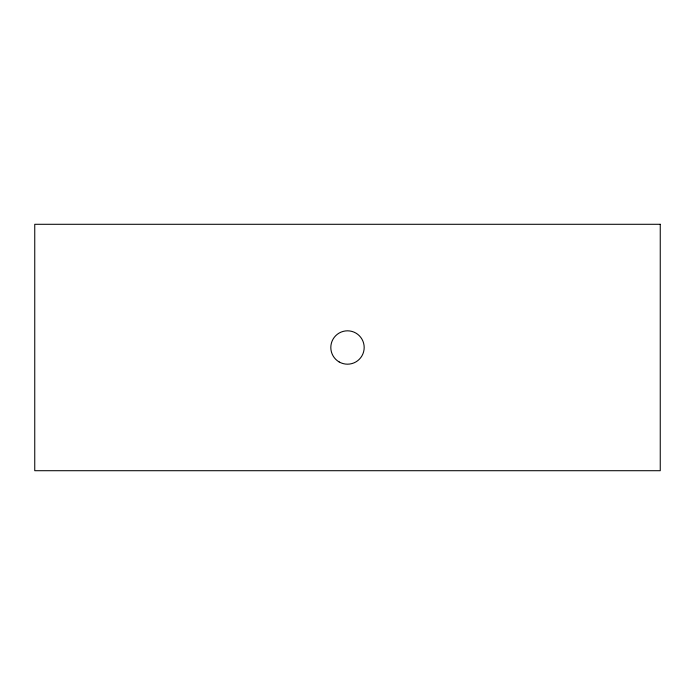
<?xml version="1.0" encoding="UTF-8"?>
<svg xmlns="http://www.w3.org/2000/svg" width="695" height="695" viewBox="0 0 695 695"><rect width="100%" height="100%" fill="white"/><g stroke="black" fill="none" stroke-linecap="round" stroke-linejoin="round"><path stroke-width="1.04" d="M660.25 224.294L34.75 224.294L34.75 470.706L660.25 470.706L660.25 224.294M339.16 361.947A16.68 16.68 0 0 0 364.18 347.5A16.68 16.68 0 0 0 339.16 333.053A16.68 16.68 0 0 0 339.16 361.947"/></g></svg>
